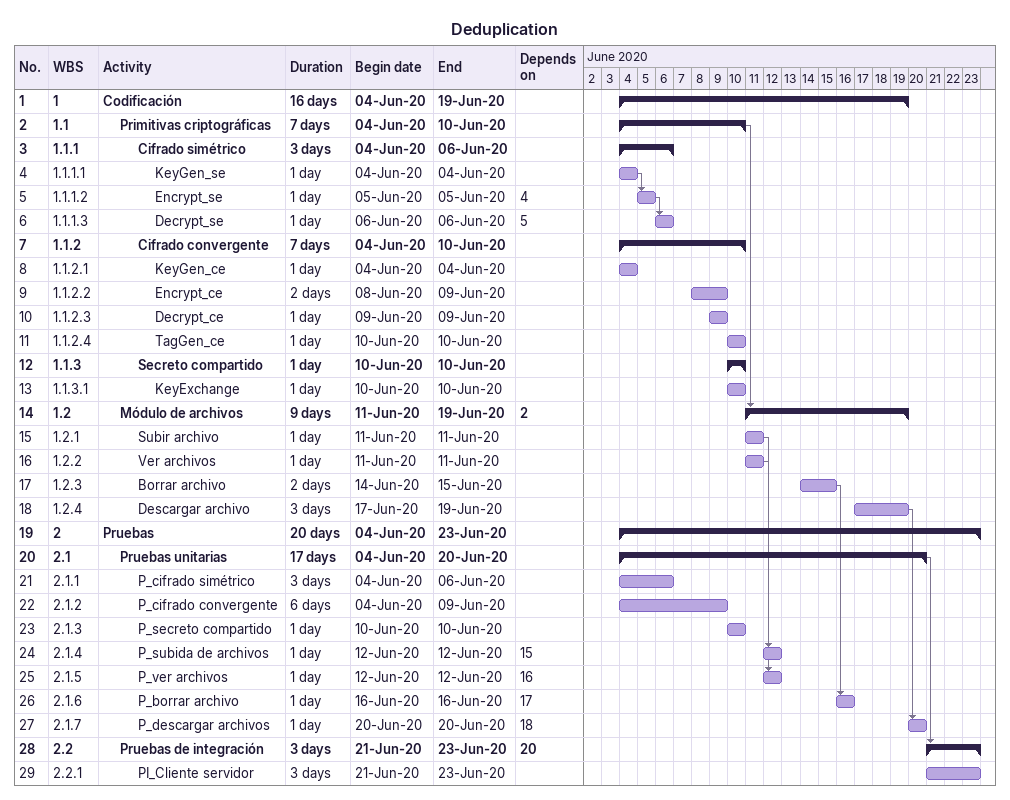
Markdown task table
Deduplication

| ID | WBS | Task | Duration | Start | Finish | Predecessors |
|---|---|---|---|---|---|---|
| 1 | 1 | **Codificación** | 16d | 2020-06-04 | 2020-06-19 |  |
| 2 | 1.1 | **Primitivas criptográficas** | 7d | 2020-06-04 | 2020-06-10 |  |
| 3 | 1.1.1 | **Cifrado simétrico** | 3d | 2020-06-04 | 2020-06-06 |  |
| 4 | 1.1.1.1 | KeyGen_se | 1d | 2020-06-04 | 2020-06-04 |  |
| 5 | 1.1.1.2 | Encrypt_se | 1d | 2020-06-05 | 2020-06-05 | 4 |
| 6 | 1.1.1.3 | Decrypt_se | 1d | 2020-06-06 | 2020-06-06 | 5 |
| 7 | 1.1.2 | **Cifrado convergente** | 7d | 2020-06-04 | 2020-06-10 |  |
| 8 | 1.1.2.1 | KeyGen_ce | 1d | 2020-06-04 | 2020-06-04 |  |
| 9 | 1.1.2.2 | Encrypt_ce | 2d | 2020-06-08 | 2020-06-09 |  |
| 10 | 1.1.2.3 | Decrypt_ce | 1d | 2020-06-09 | 2020-06-09 |  |
| 11 | 1.1.2.4 | TagGen_ce | 1d | 2020-06-10 | 2020-06-10 |  |
| 12 | 1.1.3 | **Secreto compartido** | 1d | 2020-06-10 | 2020-06-10 |  |
| 13 | 1.1.3.1 | KeyExchange | 1d | 2020-06-10 | 2020-06-10 |  |
| 14 | 1.2 | **Módulo de archivos** | 9d | 2020-06-11 | 2020-06-19 | 2 |
| 15 | 1.2.1 | Subir archivo | 1d | 2020-06-11 | 2020-06-11 |  |
| 16 | 1.2.2 | Ver archivos | 1d | 2020-06-11 | 2020-06-11 |  |
| 17 | 1.2.3 | Borrar archivo | 2d | 2020-06-14 | 2020-06-15 |  |
| 18 | 1.2.4 | Descargar archivo | 3d | 2020-06-17 | 2020-06-19 |  |
| 19 | 2 | **Pruebas** | 20d | 2020-06-04 | 2020-06-23 |  |
| 20 | 2.1 | **Pruebas unitarias** | 17d | 2020-06-04 | 2020-06-20 |  |
| 21 | 2.1.1 | P_cifrado simétrico | 3d | 2020-06-04 | 2020-06-06 |  |
| 22 | 2.1.2 | P_cifrado convergente | 6d | 2020-06-04 | 2020-06-09 |  |
| 23 | 2.1.3 | P_secreto compartido | 1d | 2020-06-10 | 2020-06-10 |  |
| 24 | 2.1.4 | P_subida de archivos | 1d | 2020-06-12 | 2020-06-12 | 15 |
| 25 | 2.1.5 | P_ver archivos | 1d | 2020-06-12 | 2020-06-12 | 16 |
| 26 | 2.1.6 | P_borrar archivo | 1d | 2020-06-16 | 2020-06-16 | 17 |
| 27 | 2.1.7 | P_descargar archivos | 1d | 2020-06-20 | 2020-06-20 | 18 |
| 28 | 2.2 | **Pruebas de integración** | 3d | 2020-06-21 | 2020-06-23 | 20 |
| 29 | 2.2.1 | PI_Cliente servidor | 3d | 2020-06-21 | 2020-06-23 |  |
